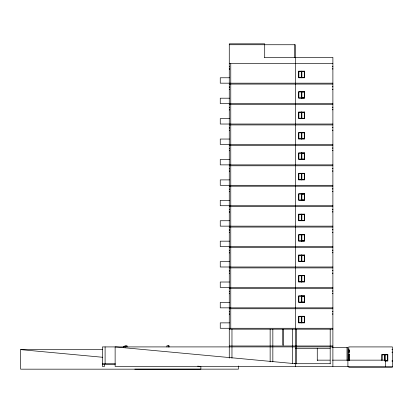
<?xml version="1.0" encoding="UTF-8"?>
<svg xmlns="http://www.w3.org/2000/svg" width="413" height="413" viewBox="0 0 413 413"><rect width="100%" height="100%" fill="white"/><g stroke="black" fill="none" stroke-linecap="round" stroke-linejoin="round"><path stroke-width="0.62" d="M125.32 346.982L127.018 346.321M229.267 44.733L295.347 44.749L295.347 366.445M264.707 57.366L332.888 57.366L332.888 366.419M229.267 63.654L332.888 63.654M332.589 66.287L332.888 66.287M332.589 66.421L332.888 66.421M229.267 66.596L229.566 66.596M229.267 66.72L229.566 66.72M332.589 68.852L332.888 68.852M229.267 68.935L229.566 68.935M332.589 68.986L332.888 68.986M229.267 69.059L229.566 69.059M301.278 71.521L298.878 71.521L298.878 77.412L301.278 77.412M301.578 71.464L304.335 71.464L304.335 77.468L301.882 77.468L301.882 71.464M301.882 77.412L304.283 77.412L304.283 71.521M229.504 77.773L220.253 77.773L220.253 83.178L332.888 83.178M229.267 84.076L332.888 84.076M332.589 86.709L332.888 86.709M332.589 86.844L332.888 86.844M229.267 87.024L229.566 87.024M229.267 87.143L229.566 87.143M332.589 89.275L332.888 89.275M229.267 89.363L229.566 89.363M332.589 89.414L332.888 89.414M229.267 89.487L229.566 89.487M301.578 91.887L304.335 91.887L304.335 97.896L301.882 97.896L301.882 91.887M301.278 91.949L298.878 91.949L298.878 97.835L301.278 97.835M301.882 91.949L304.283 91.949L304.283 97.835L301.882 97.835M229.504 98.196L220.253 98.196L220.253 103.601L332.888 103.601M229.267 104.504L332.888 104.504M332.589 107.132L332.888 107.132M332.589 107.272L332.888 107.272M229.267 107.447L229.566 107.447M229.267 107.571L229.566 107.571M332.589 109.703L332.888 109.703M229.267 109.786L229.566 109.786M332.589 109.837L332.888 109.837M229.267 109.91L229.566 109.91M301.578 112.31L304.335 112.31L304.335 118.319L301.882 118.257M301.278 112.372L298.878 112.372L298.878 118.257L301.278 118.257M301.882 112.372L304.283 112.372L304.283 118.257M229.504 118.619L220.253 118.619L220.253 124.029L332.888 124.029M229.267 124.927L332.888 124.927M332.589 127.56L332.888 127.56M332.589 127.694L332.888 127.694M229.267 127.87L229.566 127.87M229.267 127.994L229.566 127.994M229.267 130.209L229.566 130.209M332.589 130.126L332.888 130.126M332.589 130.26L332.888 130.26M229.267 130.332L229.566 130.332M301.578 132.738L304.335 132.738L304.335 138.742L301.882 138.742L301.882 132.738M301.278 132.795L298.878 132.795L298.878 138.685L301.278 138.685M301.882 132.795L304.283 132.795L304.283 138.685L301.882 138.685M229.504 139.047L220.253 139.047L220.253 144.452L332.888 144.452M229.267 145.35L332.888 145.35M332.589 147.983L332.888 147.983M332.589 148.117L332.888 148.117M229.267 148.298L229.566 148.298M229.267 148.417L229.566 148.417M332.589 150.554L332.888 150.554M229.267 150.637L229.566 150.637M332.589 150.688L332.888 150.688M229.267 150.76L229.566 150.76M301.578 153.161L304.335 153.161L304.335 159.17L301.882 159.17L301.882 153.161M301.278 153.223L298.878 153.223L298.878 159.108L301.278 159.108M301.882 153.223L304.283 153.223L304.283 159.108L301.882 159.108M229.504 159.47L220.253 159.47L220.253 164.875L332.888 164.875M229.267 165.778L332.888 165.778M332.589 168.406L332.888 168.406M332.589 168.545L332.888 168.545M229.267 168.721L229.566 168.721M229.267 168.845L229.566 168.845M332.589 170.977L332.888 170.977M229.267 171.059L229.566 171.059M332.589 171.111L332.888 171.111M229.267 171.183L229.566 171.183M301.278 173.646L298.878 173.646L298.878 179.531L301.278 179.531M301.578 173.584L304.335 173.584L304.335 179.593L301.882 179.593L301.882 173.584M229.504 179.892L220.253 179.892L220.253 185.303L332.888 185.303M229.267 186.201L332.888 186.201M332.589 188.834L332.888 188.834M332.589 188.968L332.888 188.968M229.267 189.144L229.566 189.144M229.267 189.268L229.566 189.268M332.589 191.4L332.888 191.4M229.267 191.487L229.566 191.487M332.589 191.534L332.888 191.534M229.267 191.606L229.566 191.606M301.578 194.012L304.335 194.012L304.335 200.016L301.882 200.016L301.882 194.012M301.278 194.069L298.878 194.069L298.878 199.959L301.278 199.959M301.882 194.069L304.283 194.069L304.283 199.959L301.882 199.959M229.504 200.32L220.253 200.32L220.253 205.726L332.888 205.726M229.267 206.624L332.888 206.624M332.589 209.257L332.888 209.257M332.589 209.391L332.888 209.391M229.267 209.572L229.566 209.572M229.267 209.69L229.566 209.69M332.589 211.828L332.888 211.828M229.267 211.91L229.566 211.91M229.267 212.034L229.566 212.034M332.589 211.962L332.888 211.962M301.578 214.435L304.335 214.435L304.335 220.444L301.882 220.444L301.882 214.435M301.278 214.497L298.878 214.497L298.878 220.382L301.278 220.382M301.882 214.497L304.283 214.497L304.283 220.382L301.882 220.382M229.504 220.743L220.253 220.743L220.253 226.148L332.888 226.148M229.267 227.052L332.888 227.052M332.589 229.68L332.888 229.68M332.589 229.819L332.888 229.819M229.267 229.995L229.566 229.995M229.267 230.118L229.566 230.118M332.589 232.251L332.888 232.251M229.267 232.333L229.566 232.333M332.589 232.385L332.888 232.385M229.267 232.457L229.566 232.457M301.278 234.92L298.878 234.92L298.878 240.805L301.278 240.805M301.578 234.863L304.335 234.863L304.335 240.867L301.882 240.867L301.882 234.863M301.882 240.805L304.283 240.805L304.283 234.92M229.504 241.166L220.253 241.166L220.253 246.576L332.888 246.576M229.267 247.475L332.888 247.475M332.589 250.108L332.888 250.108M332.589 250.242L332.888 250.242M229.267 250.417L229.566 250.417M229.267 250.541L229.566 250.541M332.589 252.673L332.888 252.673M229.267 252.761L229.566 252.761M332.589 252.808L332.888 252.808M229.267 252.88L229.566 252.88M301.578 255.286L304.335 255.286L304.335 261.29L301.882 261.29L301.882 255.286M301.278 255.342L298.878 255.342L298.878 261.233L301.278 261.233M301.882 255.342L304.283 255.342L304.283 261.233L301.882 261.233M229.504 261.594L220.253 261.594L220.253 266.999L332.888 266.999M229.267 267.898L332.888 267.898M332.589 270.53L332.888 270.53M332.589 270.665L332.888 270.665M229.267 270.845L229.566 270.845M229.267 270.969L229.566 270.969M332.589 273.101L332.888 273.101M229.267 273.184L229.566 273.184M332.589 273.236L332.888 273.236M229.267 273.308L229.566 273.308M301.278 275.77L298.878 275.77L298.878 281.656L301.278 281.656M301.578 275.708L304.335 275.708L304.335 281.718L301.882 281.656M229.504 282.017L220.253 282.017L220.253 287.422L332.888 287.422M229.267 288.326L332.888 288.326M332.589 290.953L332.888 290.953M332.589 291.093L332.888 291.093M229.267 291.268L229.566 291.268M229.267 291.392L229.566 291.392M332.589 293.524L332.888 293.524M229.267 293.607L229.566 293.607M332.589 293.658L332.888 293.658M229.267 293.731L229.566 293.731M301.578 296.136L304.335 296.136L304.335 302.14L301.882 302.14L301.882 296.136M301.278 296.193L298.878 296.193L298.878 302.084L301.278 302.084M301.882 296.193L304.283 296.193L304.283 302.084L301.882 302.084M229.504 302.44L220.253 302.44L220.253 307.85L332.888 307.85M229.267 308.748L332.888 308.748M332.589 311.381L332.888 311.381M332.589 311.516L332.888 311.516M229.267 311.691L229.566 311.691M229.267 311.815L229.566 311.815M332.589 313.947L332.888 313.947M229.267 314.035L229.566 314.035M229.267 314.154L229.566 314.154M332.589 314.081L332.888 314.081M301.578 316.559L304.335 316.559L304.335 322.568L301.882 322.568L301.882 316.559L304.283 316.621L304.283 322.507L301.882 322.507M301.278 322.507L298.878 322.507L298.878 316.621L301.278 316.621L301.314 322.568M229.504 322.868L220.253 322.868L220.253 328.273L332.888 328.273M229.267 329.176L332.888 329.176M229.267 345.996L332.888 345.996M124.917 346.621L123.415 346.621L123.415 347.219M126.419 346.621L127.018 346.621L127.018 345.717L124.917 345.717L124.917 346.92M332.888 346.894L102.393 346.92L102.393 366.445L104.494 366.445L104.494 364.555M332.455 347.54L347.906 347.54L347.906 366.445M295.347 348.696L330.188 348.696M392.051 349.553L392.35 349.553M197.662 366.145L200.868 366.445L200.868 369.17L20.65 369.17L20.65 349.625L102.548 349.625M392.051 349.687L392.35 349.687M348.799 349.863L349.099 349.863L349.099 352.325L348.799 352.325M349.099 349.987L348.799 349.987L349.248 350.307M392.051 352.119L392.35 352.119M348.799 352.201L349.099 352.201M392.051 352.253L392.35 352.253M348.799 354.426L349.217 354.426M384.839 354.731L387.595 354.731L387.595 360.735L385.143 360.735L385.143 354.731M382.139 354.788L384.539 354.788M385.143 354.788L387.544 354.788L387.544 360.678L385.143 360.678M317.267 360.151L330.033 360.151M332.455 360.151L385.453 360.151L385.453 366.445M384.839 361.034L387.843 361.034L387.843 354.426L381.839 354.426L381.839 360.435M294.262 363.714L330.188 363.714M102.393 363.739L115.273 363.739M102.393 364.643L115.222 364.643M392.35 366.445L115.129 366.445L115.129 346.894L295.347 363.714M20.65 349.625L102.744 357.286M348.799 350.353L349.248 350.673M348.799 350.725L349.248 351.045M348.799 351.096L349.248 351.417M348.799 351.463L349.248 351.783M348.799 351.835L349.248 352.155M384.839 354.426L384.839 360.435M384.575 360.136L384.575 354.731L382.087 354.731L382.087 360.136M384.539 354.426L384.539 360.435M349.145 353.827L349.145 360.632M349.037 354.426L349.037 360.435M348.799 360.435L348.799 346.92L392.35 346.92L392.35 367.343L348.799 367.343L348.799 366.445M347.003 347.54L347.003 360.399M330.188 329.176L330.188 363.899M317.267 348.154L317.267 360.497M304.283 173.646L304.283 179.531M304.283 275.77L304.283 281.656M301.882 112.31L301.882 118.319M301.882 275.708L301.882 281.718M301.578 71.165L301.578 77.773M301.578 91.588L301.578 98.196M301.578 112.011L301.578 118.619M301.578 132.439L301.578 139.047M301.578 152.862L301.578 159.47M301.578 173.284L301.578 179.892M301.578 193.712L301.578 200.32M301.578 214.135L301.578 220.743M301.578 234.558L301.578 241.166M301.578 254.986L301.578 261.594M301.578 275.409L301.578 282.017M301.578 295.832L301.578 302.44M301.578 316.26L301.578 322.868M301.314 71.464L301.314 77.468M301.314 91.887L301.314 97.896M301.314 112.31L301.314 118.319M301.314 132.738L301.314 138.742M301.314 153.161L301.314 159.17M301.314 173.584L301.314 179.593M301.314 194.012L301.314 200.016M301.314 214.435L301.314 220.444M301.314 234.863L301.314 240.867M301.314 255.286L301.314 261.29M301.314 275.708L301.314 281.718M301.314 296.136L301.314 302.14M301.278 71.165L301.278 77.773M301.278 91.588L301.278 98.196M301.278 112.011L301.278 118.619M301.278 132.439L301.278 139.047M301.278 152.862L301.278 159.47M301.278 173.284L301.278 179.892M301.278 193.712L301.278 200.32M301.278 214.135L301.278 220.743M301.278 234.558L301.278 241.166M301.278 254.986L301.278 261.594M301.278 275.409L301.278 282.017M301.278 295.832L301.278 302.44M301.278 316.26L301.278 322.868M296.549 329.176L296.549 363.899M294.443 44.749L294.443 57.608M292.641 329.176L292.641 345.996M292.641 346.894L292.641 363.714M283.633 329.176L283.633 345.092L282.729 345.092L282.729 329.176M272.843 329.176L272.843 345.996M272.843 346.894L272.843 361.845M270.138 329.176L270.138 345.996M270.138 346.894L270.138 361.845M264.707 57.706L264.707 43.83L229.267 43.83L229.267 358.107M238.415 365.995L238.415 369.145L134.788 369.17M231.967 329.176L231.967 345.996M231.967 346.894L231.967 358.107M230.769 63.654L230.769 83.178M230.769 84.076L230.769 103.601M230.769 104.504L230.769 124.029M230.769 124.927L230.769 144.452M230.769 145.35L230.769 164.875M230.769 165.778L230.769 185.303M230.769 186.201L230.769 205.726M230.769 206.624L230.769 226.148M230.769 227.052L230.769 246.576M230.769 247.475L230.769 266.999M230.769 267.898L230.769 287.422M230.769 288.326L230.769 307.85M230.769 308.748L230.769 328.273M169.072 347.008L169.072 345.717L166.971 345.717L166.971 347.008M168.473 345.717L168.473 347.008M105.098 346.92L105.098 363.739M392.149 360.373A21.435 21.435 0 0 1 392.138 361.561M304.582 71.165L298.578 71.165L298.578 77.773L304.582 77.773L304.582 71.165M304.582 91.588L298.578 91.588L298.578 98.196L304.582 98.196L304.582 91.588M304.582 112.011L298.578 112.011L298.578 118.619L304.582 118.619L304.582 112.011M304.582 132.439L298.578 132.439L298.578 139.047L304.582 139.047L304.582 132.439M304.582 152.862L298.578 152.862L298.578 159.47L304.582 159.47L304.582 152.862M304.582 173.284L298.578 173.284L298.578 179.892L304.582 179.892L304.582 173.284M304.582 193.712L298.578 193.712L298.578 200.32L304.582 200.32L304.582 193.712M304.582 214.135L298.578 214.135L298.578 220.743L304.582 220.743L304.582 214.135M304.582 234.558L298.578 234.558L298.578 241.166L304.582 241.166L304.582 234.558M304.582 254.986L298.578 254.986L298.578 261.594L304.582 261.594L304.582 254.986M304.582 275.409L298.578 275.409L298.578 282.017L304.582 282.017L304.582 275.409M304.582 295.832L298.578 295.832L298.578 302.44L304.582 302.44L304.582 295.832M304.582 316.26L298.578 316.26L298.578 322.868L304.582 322.868L304.582 316.26"/></g></svg>
